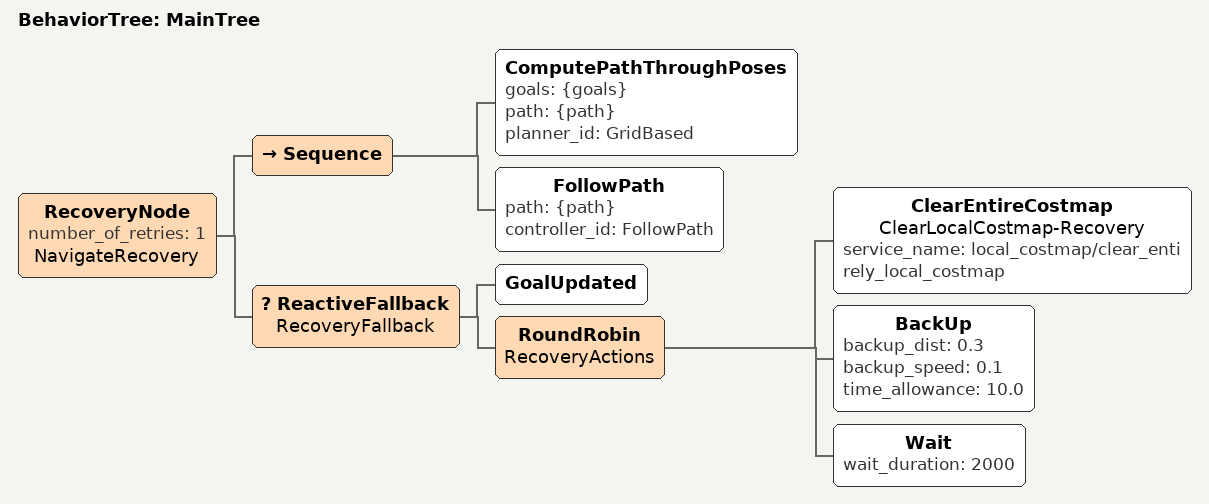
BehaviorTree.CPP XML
<root main_tree_to_execute="MainTree">
  <BehaviorTree ID="MainTree">
    <RecoveryNode number_of_retries="1" name="NavigateRecovery">
      <Sequence>
        <ComputePathThroughPoses goals="{goals}" path="{path}" planner_id="GridBased"/>
        <FollowPath path="{path}" controller_id="FollowPath"/>
      </Sequence>
      <ReactiveFallback name="RecoveryFallback">
        <GoalUpdated/>
        <RoundRobin name="RecoveryActions">
          <ClearEntireCostmap name="ClearLocalCostmap-Recovery" service_name="local_costmap/clear_entirely_local_costmap"/>
          <BackUp backup_dist="0.3" backup_speed="0.1" time_allowance="10.0"/>
          <Wait wait_duration="2000"/>
        </RoundRobin>
      </ReactiveFallback>
    </RecoveryNode>
  </BehaviorTree>
</root>
